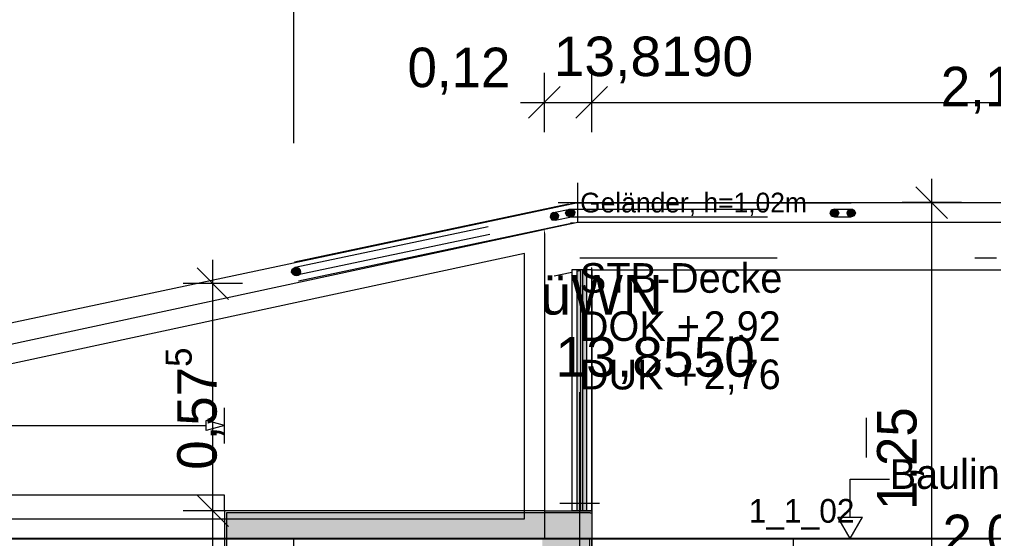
# Model space of a CAD drawing. Header units: metres. Extents: x -3 to 205, y -18 to 45.
# Drawn here: x 2.306 to 4.772, y 0 to 1.313 of the extents above; entities that cross this region are included whole.
import ezdxf

# ---------------------------------------------------------------- set-up
doc = ezdxf.new("R2010")
doc.units = ezdxf.units.M
doc.header["$MEASUREMENT"] = 0
doc.set_wipeout_variables(frame=1)
for name, pattern in [('Achse', [0.004, 0.002, -0.001, 0, -0.001]), ('Baufluchtlinie', [0.013, 0.008, -0.005]), ('Schnittlinie', [0.006, 0.003, -0.0015, 0, -0.0015]), ('Untersicht', [0.001, 0.0005, -0.0005]), ('Wipeout_Contour', [1, 0, -1])]:
    doc.linetypes.add(name, pattern=pattern)
for name, color, linetype in [('1._1.Stock PP STG1_3_000 Achsraster', 7, 'Continuous'), ('1._1.Stock PP STG1_3_110 Wand Aussen', 7, 'Continuous'), ('1._1.Stock PP STG1_3_140 Geländer transparent', 7, 'Continuous'), ('1._1.Stock PP STG1_3_165 Fassadengestaltung 1 Rankgerüst', 7, 'Continuous'), ('1._1.Stock PP STG1_3_165 Fassadengestaltung Bänder', 7, 'Continuous'), ('1._1.Stock PP STG1_3_210 Decke', 7, 'Continuous'), ('1._1.Stock PP STG1_3_220 Bodenaufbau - Außen_ Gefälle', 7, 'Continuous'), ('1._1.Stock PP STG1_3_221 Bodenaufbau - Abdichtung', 7, 'Continuous'), ('1._1.Stock PP STG1_3_715 Fassaden Pflanzen', 7, 'Continuous'), ('1._1.Stock PP STG1_3_844 Umriss 2D', 7, 'Continuous'), ('1._1.Stock PP STG1_3_851 Marker Schnitt', 7, 'Continuous'), ('1._1.Stock PP STG1_3_910 Allgemein Lageplan Höhen', 7, 'Continuous'), ('1._1.Stock PP STG1_3_945 Einreichplan Beschriftung', 7, 'Continuous'), ('1._1.Stock PP STG1_3_950 Polierplan Bemaßung', 7, 'Continuous'), ('1._1.Stock PP STG1_3_955-1 Polierplan Beschriftung - STB Decke', 7, 'Continuous'), ('1._1.Stock PP STG1_3_970 Brandschutz', 7, 'Continuous'), ('1._1.Stock PP STG1_3_Neubau_840 Baulinien', 7, 'Continuous'), ('1._1.Stock PP STG1_3_Neubau_844 Umriss 2D', 7, 'Continuous')]:
    doc.layers.add(name, color=color, linetype=linetype)
doc.styles.add('ERSTELLTER_STIL_1', font='arial.ttf')
doc.styles.add('ERSTELLTER_STIL_2', font='')
doc.styles.get('ERSTELLTER_STIL_2').set_extended_font_data('Eurostile')

msp = doc.modelspace()

# ---------------------------------------------------------------- hatches: boundary and pattern name
at = {"layer": '1._1.Stock PP STG1_3_110 Wand Aussen', "linetype": 'Continuous', "lineweight": 13, "true_color": 0xff6400}
for points in [[(2.83, 0.065), (2.83, 0), (3.6979, 0), (3.7509, 0.065)], [(3.75, 0), (3.75, 0.0639), (3.6979, 0)], [(3.7509, 0.065), (3.75, 0.0639), (3.75, 0), (3.755, 0), (3.755, 0.065)], [(3.6979, 0), (3.63, -0.0832), (3.63, -0.125), (3.75, -0.125), (3.75, 0)], [(3.63, -0.0832), (3.6979, 0), (3.63, 0)]]:
    msp.add_hatch(color=30, dxfattribs=at).paths.add_polyline_path(points)
at = {"layer": '1._1.Stock PP STG1_3_165 Fassadengestaltung 1 Rankgerüst', "linetype": 'Continuous', "lineweight": 13}
for points in [[(3.6917, 0.8224, 0.414214), (3.7029, 0.8138, 0.414214), (3.7115, 0.825, 0.414214), (3.7003, 0.8336, 0.414214)], [(4.3772, 0.8166), (4.3805, 0.8237), (4.3772, 0.8308), (4.3694, 0.8337), (4.3616, 0.8308), (4.3584, 0.8237), (4.3616, 0.8166), (4.3694, 0.8137)], [(4.4216, 0.8237, 0.414214), (4.4116, 0.8337, 0.414214), (4.4016, 0.8237, 0.414214), (4.4116, 0.8137, 0.414214)], [(2.9976, 0.6725, 0.414214), (3.0095, 0.6648, 0.414214), (3.0172, 0.6767, 0.414214), (3.0053, 0.6844, 0.414214)]]:
    msp.add_hatch(color=5, dxfattribs=at).paths.add_polyline_path(points)

# ---------------------------------------------------------------- linework, layer by layer
at = {"layer": '1._1.Stock PP STG1_3_000 Achsraster', "color": 5, "linetype": 'Achse', "lineweight": 0, "ltscale": 1000}
for p, q in [((3, 3), (3, -18)), ((-1.5, 0), (21, 0))]:
    msp.add_line(p, q, dxfattribs=at)
at = {"layer": '1._1.Stock PP STG1_3_110 Wand Aussen', "color": 7, "linetype": 'Continuous', "lineweight": 13, "ltscale": 1000}
for p, q in [((2.825, 0.11), (1.025, 0.11)), ((2.825, 0.07), (2.825, 0.11)), ((2.825, 0.07), (2.825, 0.065)), ((2.83, 0.07), (2.825, 0.07)), ((2.825, 0.07), (2.825, 0.065)), ((2.825, 0.065), (2.825, 0)), ((2.825, 0.065), (2.825, 0)), ((3.7509, 0.065), (2.83, 0.065)), ((2.83, 0.065), (2.83, -0.13)), ((3.7509, 0.065), (3.755, 0.065)), ((2.825, 0), (2.825, -0.125)), ((2.825, 0), (2.825, -0.125)), ((3.75, -0.125), (3.75, 0)), ((3.75, -0.125), (3.75, 0)), ((4.265, 0.0013), (4.265, -0.71))]:
    msp.add_line(p, q, dxfattribs=at)
at = {"layer": '1._1.Stock PP STG1_3_110 Wand Aussen', "color": 1, "linetype": 'Baufluchtlinie', "lineweight": 0, "ltscale": 1000}
for p, q in [((3.63, 0), (2.83, 0)), ((3.6979, 0), (3.63, 0)), ((3.6979, 0), (3.75, 0)), ((3.75, 0), (3.755, 0)), ((3.75, 0), (3.755, 0))]:
    msp.add_line(p, q, dxfattribs=at)
at = {"layer": '1._1.Stock PP STG1_3_110 Wand Aussen', "color": 7, "linetype": 'Continuous', "lineweight": 13, "ltscale": 1000, "flags": 128}
for points in [[(3.755, 0.07), (2.83, 0.07)], [(3.755, 0.07), (3.755, 0.065)], [(3.755, 0.065), (3.755, 0)], [(3.755, -0.4), (3.755, 0)]]:
    msp.add_lwpolyline(points, dxfattribs=at)
at = {"layer": '1._1.Stock PP STG1_3_165 Fassadengestaltung 1 Rankgerüst', "color": 7, "linetype": 'Continuous', "lineweight": 18, "ltscale": 1000}
for p, q in [((3.6513, 0.8203), (3.6496, 0.8127)), ((3.6583, 0.8248), (3.6513, 0.8203)), ((3.6583, 0.8248), (3.6666, 0.8235)), ((3.6666, 0.8235), (3.6712, 0.8173)), ((4.3616, 0.8308), (4.3584, 0.8237)), ((4.3584, 0.8237), (4.3616, 0.8166)), ((4.3694, 0.8337), (4.3616, 0.8308)), ((4.3616, 0.8166), (4.3694, 0.8137)), ((4.3694, 0.8337), (4.3772, 0.8308)), ((4.3772, 0.8166), (4.3694, 0.8137)), ((4.3772, 0.8308), (4.3805, 0.8237)), ((4.3805, 0.8237), (4.3772, 0.8166))]:
    msp.add_line(p, q, dxfattribs=at)
at = {"layer": '1._1.Stock PP STG1_3_165 Fassadengestaltung 1 Rankgerüst', "color": 7, "linetype": 'Continuous', "lineweight": 18, "ltscale": 1000, "flags": 128}
for points in [[(3.6583, 0.8248), (3.6995, 0.8335)], [(3.6995, 0.8335), (3.7078, 0.8322)], [(3.7107, 0.8184), (3.7037, 0.8139)], [(3.7078, 0.8322), (3.7124, 0.826)], [(3.7124, 0.826), (3.7107, 0.8184)], [(4.3694, 0.8337), (4.4116, 0.8337)], [(4.4116, 0.8337), (4.4194, 0.8308)], [(4.4194, 0.8166), (4.4116, 0.8137)], [(4.4194, 0.8308), (4.4226, 0.8237)], [(4.4226, 0.8237), (4.4194, 0.8166)], [(4.3694, 0.8137), (4.4116, 0.8137)]]:
    msp.add_lwpolyline(points, dxfattribs=at)
at = {"layer": '1._1.Stock PP STG1_3_165 Fassadengestaltung 1 Rankgerüst', "color": 8, "linetype": 'Untersicht', "lineweight": 13, "ltscale": 1000, "flags": 128}
for points in [[(3.6888, 0.8237), (3.692, 0.8308)], [(3.692, 0.8166), (3.6888, 0.8237)], [(3.692, 0.8308), (3.6998, 0.8337)], [(3.6998, 0.8137), (3.692, 0.8166)], [(3.6998, 0.8337), (3.7076, 0.8308)], [(3.6998, 0.8337), (4.3694, 0.8337)], [(3.7076, 0.8166), (3.6998, 0.8137)], [(3.7076, 0.8308), (3.7108, 0.8237)], [(3.7108, 0.8237), (3.7076, 0.8166)], [(3.6998, 0.8137), (4.3694, 0.8137)], [(2.9949, 0.6743), (2.9966, 0.6818)], [(2.9995, 0.668), (2.9949, 0.6743)], [(2.9966, 0.6818), (3.0036, 0.6863)], [(3.0077, 0.6668), (2.9995, 0.668)], [(3.0036, 0.6863), (3.0118, 0.6851)], [(3.0148, 0.6712), (3.0077, 0.6668)], [(3.0118, 0.6851), (3.0165, 0.6788)], [(3.0165, 0.6788), (3.0148, 0.6712)]]:
    msp.add_lwpolyline(points, dxfattribs=at)
at = {"layer": '1._1.Stock PP STG1_3_165 Fassadengestaltung 1 Rankgerüst', "color": 7, "linetype": 'Continuous', "lineweight": 18, "ltscale": 1000}
for centre in [(3.7016, 0.8237), (4.4116, 0.8237), (3.0074, 0.6746)]:
    msp.add_circle(centre, 0.01, dxfattribs=at)
at = {"layer": '1._1.Stock PP STG1_3_165 Fassadengestaltung Bänder', "color": 7, "linetype": 'Continuous', "lineweight": 18, "ltscale": 1000, "flags": 128}
for points in [[(0, 0.0617), (3.72, 0.85), (4.81, 0.85)], [(4.81, 0.8), (3.7201, 0.8), (3.635, 0.7817)], [(3.635, 0.7817), (3.635, 0)], [(3.585, 0.721), (0.4606, 0.05)], [(3.585, 0.05), (3.585, 0.721)], [(0.4606, 0.05), (3.585, 0.05)], [(3.635, 0), (0, 0)]]:
    msp.add_lwpolyline(points, dxfattribs=at)
at = {"layer": '1._1.Stock PP STG1_3_165 Fassadengestaltung Bänder', "color": 7, "linetype": 'Continuous', "lineweight": 13, "ltscale": 1000, "flags": 128}
msp.add_lwpolyline([(0, 0), (0, 0.0617), (3.72, 0.85), (5.89, 0.85), (13.09, 0.85), (15.21, 0.85), (18.985, 0.05), (18.985, 0), (18.935, 0), (18.935, 0.0074), (15.21, 0.8), (3.72, 0.8)], close=True, dxfattribs=at)
at = {"layer": '1._1.Stock PP STG1_3_210 Decke', "color": 7, "linetype": 'Continuous', "lineweight": 13, "ltscale": 1000, "true_color": 0xf4f4f4, "flags": 128}
msp.add_lwpolyline([(5.94, 0.71), (5.94, -0.45), (3.705, -0.45), (3.705, -0.13), (3.725, -0.13), (3.725, 0.71)], close=True, dxfattribs=at)
at = {"layer": '1._1.Stock PP STG1_3_220 Bodenaufbau - Außen_ Gefälle', "color": 7, "linetype": 'Continuous', "lineweight": 13, "ltscale": 1000, "true_color": 0xf4f4f4, "flags": 128}
msp.add_lwpolyline([(3.755, 0.68), (3.755, -0.4), (5.89, -0.4), (5.89, 0.68)], close=True, dxfattribs=at)
at = {"layer": '1._1.Stock PP STG1_3_715 Fassaden Pflanzen', "color": 7, "linetype": 'Continuous', "lineweight": 13, "ltscale": 1000}
for p, q in [((3.002, 0.7), (3.6966, 0.8472)), ((4.4116, 0.8487), (3.7016, 0.8487)), ((3.707, 0.7983), (3.0124, 0.6511)), ((3.7016, 0.7987), (4.4116, 0.7987))]:
    msp.add_line(p, q, dxfattribs=at)
at = {"layer": '1._1.Stock PP STG1_3_910 Allgemein Lageplan Höhen', "color": 7, "linetype": 'Continuous', "lineweight": 13, "ltscale": 1000}
msp.add_line((3.67, 0.85), (3.77, 0.85), dxfattribs=at)
at = {"layer": '1._1.Stock PP STG1_3_950 Polierplan Bemaßung', "color": 6, "linetype": 'Continuous', "lineweight": 13, "ltscale": 1000, "true_color": 0xfb02fe}
for p, q in [((3.635, 1.0284), (3.635, 1.1784)), ((3.755, 1.0284), (3.755, 1.1784)), ((3.675, 1.1434), (3.595, 1.0634)), ((3.795, 1.1434), (3.715, 1.0634)), ((3.575, 1.1034), (3.635, 1.1034)), ((3.635, 1.1034), (3.755, 1.1034)), ((3.755, 1.1034), (5.89, 1.1034)), ((4.6161, 0.85), (4.6161, 0.91)), ((4.6911, 0.85), (4.5411, 0.85)), ((2.7954, 0.6449), (2.7954, 0.7049)), ((2.8354, 0.6049), (2.7554, 0.6849)), ((2.8704, 0.6449), (2.7204, 0.6449)), ((2.7954, 0.07), (2.7954, 0.6449)), ((2.7554, 0.11), (2.8354, 0.03)), ((2.8704, 0.07), (2.7204, 0.07)), ((2.7954, -0.31), (2.7954, 0.07))]:
    msp.add_line(p, q, dxfattribs=at)
at = {"layer": '1._1.Stock PP STG1_3_970 Brandschutz', "color": 16, "linetype": 'Continuous', "lineweight": 13, "ltscale": 1000, "true_color": 0x7e0000}
for p, q in [((2.825, 0.2404), (2.825, 0.331)), ((2.7783, 0.2732), (2.7783, 0.2982)), ((2.825, 0.2857), (2.7783, 0.2982)), ((0.0467, 0.2857), (2.7783, 0.2857)), ((2.825, 0.2857), (2.7783, 0.2732))]:
    msp.add_line(p, q, dxfattribs=at)
at = {"layer": '1._1.Stock PP STG1_3_Neubau_840 Baulinien', "color": 1, "linetype": 'Continuous', "lineweight": 25, "ltscale": 1000, "true_color": 0xfb0106, "flags": 128}
msp.add_lwpolyline([(-3.0225, 0.0171), (0, 0), (18.985, 0), (23.9775, -0.0042)], dxfattribs=at)
at = {"layer": '1._1.Stock PP STG1_3_Neubau_844 Umriss 2D', "color": 1, "linetype": 'Continuous', "lineweight": 13, "ltscale": 1000, "true_color": 0xfb0106}
for p, q in [((4.4095, 0.0541), (4.4095, 0.15)), ((4.4095, 0.15), (4.5095, 0.15)), ((4.3782, 0.0541), (4.4407, 0.0541)), ((4.4095, 0), (4.3782, 0.0541)), ((4.4095, 0), (4.4407, 0.0541))]:
    msp.add_line(p, q, dxfattribs=at)

# ---------------------------------------------------------------- texts
at = {"layer": '1._1.Stock PP STG1_3_110 Wand Aussen', "color": 7, "linetype": 'Continuous', "lineweight": 13, "insert": (4.4204, 0.0226), "char_height": 0.06, "attachment_point": 9, "style": 'ERSTELLTER_STIL_2'}
msp.add_mtext('\\A1;{\\pqr;\\pt0;\\fEurostile|b0|i0|c0|p0;\\W1.000000;1_1_02}', dxfattribs=at)
at = {"layer": '1._1.Stock PP STG1_3_844 Umriss 2D', "color": 1, "linetype": 'Continuous', "lineweight": 13, "true_color": 0xfb0106, "insert": (4.5095, 0.1625), "char_height": 0.075, "attachment_point": 4, "style": 'ERSTELLTER_STIL_2'}
msp.add_mtext('\\A1;{\\pql;\\fEurostile|b0|i0|c0|p0;\\W1.000000;Baulinie}', dxfattribs=at)
at = {"layer": '1._1.Stock PP STG1_3_910 Allgemein Lageplan Höhen', "color": 7, "linetype": 'Continuous', "lineweight": 13, "insert": (3.62, 1.27), "char_height": 0.1, "attachment_point": 1, "style": 'ERSTELLTER_STIL_1'}
msp.add_mtext('\\A1;{\\pql;\\fArial|b0|i0|c0|p0;\\W1.000000; 13,8190}', dxfattribs=at)
at = {"layer": '1._1.Stock PP STG1_3_945 Einreichplan Beschriftung', "color": 7, "linetype": 'Continuous', "lineweight": 13, "insert": (3.7257, 0.8157), "char_height": 0.05, "attachment_point": 7, "style": 'ERSTELLTER_STIL_2'}
msp.add_mtext('\\A1;{\\pql;\\fEurostile|b0|i0|c0|p0;\\W1.000000;Geländer, h=1,02m}', dxfattribs=at)
at = {"layer": '1._1.Stock PP STG1_3_950 Polierplan Bemaßung', "color": 6, "linetype": 'Continuous', "lineweight": 13, "true_color": 0xfb02fe, "insert": (3.2886, 1.1234), "char_height": 0.1, "width": 0.306373, "attachment_point": 7, "style": 'ERSTELLTER_STIL_2'}
msp.add_mtext('\\A1;{\\pql;\\fEurostile|b0|i0|c0|p0;\\W1.000000;0,12}', dxfattribs=at)
at = {"layer": '1._1.Stock PP STG1_3_950 Polierplan Bemaßung', "color": 6, "linetype": 'Continuous', "lineweight": 13, "true_color": 0xfb02fe, "insert": (4.639, 1.0644), "char_height": 0.1, "attachment_point": 7, "style": 'ERSTELLTER_STIL_2'}
msp.add_mtext('\\A1;{\\pql;\\fEurostile|b0|i0|c0|p0;\\W1.000000;2,13\\fEurostile|b0|i0|c0|p0;\\W1.000000;\\A1{\\H.66x;\\S5^  ;}}', dxfattribs=at)
at = {"layer": '1._1.Stock PP STG1_3_950 Polierplan Bemaßung', "color": 6, "linetype": 'Continuous', "lineweight": 13, "true_color": 0xfb02fe, "insert": (2.8344, 0.1739), "char_height": 0.1, "attachment_point": 7, "rotation": 90, "style": 'ERSTELLTER_STIL_2'}
msp.add_mtext('\\A1;{\\pql;\\fEurostile|b0|i0|c0|p0;\\W1.000000;0,57\\fEurostile|b0|i0|c0|p0;\\W1.000000;\\A1{\\H.66x;\\S5^  ;}}', dxfattribs=at)
at = {"layer": '1._1.Stock PP STG1_3_950 Polierplan Bemaßung', "color": 6, "linetype": 'Continuous', "lineweight": 13, "true_color": 0xfb02fe, "insert": (4.5961, 0.0718), "char_height": 0.1, "width": 0.306373, "attachment_point": 7, "rotation": 90, "style": 'ERSTELLTER_STIL_2'}
msp.add_mtext('\\A1;{\\pql;\\fEurostile|b0|i0|c0|p0;\\W1.000000;1,25}', dxfattribs=at)
at = {"layer": '1._1.Stock PP STG1_3_950 Polierplan Bemaßung', "color": 171, "linetype": 'Continuous', "lineweight": 13, "true_color": 0x6c6cff, "insert": (4.6435, -0.0583), "char_height": 0.1, "attachment_point": 7, "style": 'ERSTELLTER_STIL_2'}
msp.add_mtext('\\A1;{\\pql;\\fEurostile|b0|i0|c0|p0;\\W1.000000;2,000\\fEurostile|b0|i0|c0|p0;\\W1.000000;%}', dxfattribs=at)
at = {"layer": '1._1.Stock PP STG1_3_955-1 Polierplan Beschriftung - STB Decke', "color": 76, "linetype": 'Continuous', "lineweight": 13, "true_color": 0x3f7f02, "char_height": 0.075, "attachment_point": 1, "style": 'ERSTELLTER_STIL_2'}
for s, insert in [('\\A1;{\\pql;\\pt0,24;\\fEurostile|b0|i0|c0|p0;\\W1.000000;2,92\\fEurostile|b0|i0|c0|p0;\\W1.000000;\\A1{\\H.66x;\\S^  ;}\\fEurostile|b0|i0|c0|p0;\\W1.000000;\\fEurostile|b0|i0|c0|p0;\\W1.000000;\\A1{\\H.66x;\\S^  ;}\\fEurostile|b0|i0|c0|p0;\\W1.000000;\\fEurostile|b0|i0|c0|p0;\\W1.000000;\\fEurostile|b0|i0|c0|p0;\\W1.000000;\\fEurostile|b0|i0|c0|p0;\\W1.000000;\\fEurostile|b0|i0|c0|p0;\\W1.000000;\\fEurostile|b0|i0|c0|p0;\\W1.000000;\\fEurostile|b0|i0|c0|p0;\\W1.000000;\\A1{\\H.66x;\\S^  ;}\\fEurostile|b0|i0|c0|p0;\\W1.000000;\\fEurostile|b0|i0|c0|p0;\\W1.000000;\\A1{\\H.66x;\\S^  ;}\\fEurostile|b0|i0|c0|p0;\\W1.000000;\\fEurostile|b0|i0|c0|p0;\\W1.000000;\\fEurostile|b0|i0|c0|p0;\\W1.000000;\\fEurostile|b0|i0|c0|p0;\\W1.000000;\\fEurostile|b0|i0|c0|p0;\\W1.000000;\\fEurostile|b0|i0|c0|p0;\\W1.000000;\\fEurostile|b0|i0|c0|p0;\\W1.000000;\\A1{\\H.66x;\\S^  ;}\\fEurostile|b0|i0|c0|p0;\\W1.000000;\\fEurostile|b0|i0|c0|p0;\\W1.000000;\\A1{\\H.66x;\\S^  ;}\\fEurostile|b0|i0|c0|p0;\\W1.000000;\\fEurostile|b0|i0|c0|p0;\\W1.000000;\\fEurostile|b0|i0|c0|p0;\\W1.000000;\\fEurostile|b0|i0|c0|p0;\\W1.000000;\\fEurostile|b0|i0|c0|p0;\\W1.000000;\\fEurostile|b0|i0|c0|p0;\\W1.000000;\\fEurostile|b0|i0|c0|p0;\\W1.000000;\\A1{\\H.66x;\\S^  ;}\\fEurostile|b0|i0|c0|p0;\\W1.000000;\\fEurostile|b0|i0|c0|p0;\\W1.000000;\\fEurostile|b0|i0|c0|p0;\\W1.000000;\\fEurostile|b0|i0|c0|p0;\\W1.000000;\\fEurostile|b0|i0|c0|p0;\\W1.000000;\\fEurostile|b0|i0|c0|p0;\\W1.000000;\\fEurostile|b0|i0|c0|p0;\\W1.000000;\\fEurostile|b0|i0|c0|p0;\\W1.000000;\\fEurostile|b0|i0|c0|p0;\\W1.000000;\\fEurostile|b0|i0|c0|p0;\\W1.000000;\\fEurostile|b0|i0|c0|p0;\\W1.000000;\\fEurostile|b0|i0|c0|p0;\\W1.000000;\\fEurostile|b0|i0|c0|p0;\\W1.000000;\\fEurostile|b0|i0|c0|p0;\\W1.000000;\\fEurostile|b0|i0|c0|p0;\\W1.000000;\\fEurostile|b0|i0|c0|p0;\\W1.000000;\\fEurostile|b0|i0|c0|p0;\\W1.000000;\\fEurostile|b0|i0|c0|p0;\\W1.000000;\\fEurostile|b0|i0|c0|p0;\\W1.000000;}', (4.0384, 0.5748)), ('\\A1;{\\pql;\\pt0,24;\\fEurostile|b0|i0|c0|p0;\\W1.000000;2,76\\fEurostile|b0|i0|c0|p0;\\W1.000000;\\A1{\\H.66x;\\S^  ;}\\fEurostile|b0|i0|c0|p0;\\W1.000000;\\fEurostile|b0|i0|c0|p0;\\W1.000000;\\A1{\\H.66x;\\S^  ;}\\fEurostile|b0|i0|c0|p0;\\W1.000000;\\fEurostile|b0|i0|c0|p0;\\W1.000000;\\fEurostile|b0|i0|c0|p0;\\W1.000000;\\fEurostile|b0|i0|c0|p0;\\W1.000000;\\fEurostile|b0|i0|c0|p0;\\W1.000000;\\fEurostile|b0|i0|c0|p0;\\W1.000000;\\fEurostile|b0|i0|c0|p0;\\W1.000000;\\A1{\\H.66x;\\S^  ;}\\fEurostile|b0|i0|c0|p0;\\W1.000000;\\fEurostile|b0|i0|c0|p0;\\W1.000000;\\A1{\\H.66x;\\S^  ;}\\fEurostile|b0|i0|c0|p0;\\W1.000000;\\fEurostile|b0|i0|c0|p0;\\W1.000000;\\fEurostile|b0|i0|c0|p0;\\W1.000000;\\fEurostile|b0|i0|c0|p0;\\W1.000000;\\fEurostile|b0|i0|c0|p0;\\W1.000000;\\fEurostile|b0|i0|c0|p0;\\W1.000000;\\fEurostile|b0|i0|c0|p0;\\W1.000000;\\A1{\\H.66x;\\S^  ;}\\fEurostile|b0|i0|c0|p0;\\W1.000000;\\fEurostile|b0|i0|c0|p0;\\W1.000000;\\A1{\\H.66x;\\S^  ;}\\fEurostile|b0|i0|c0|p0;\\W1.000000;\\fEurostile|b0|i0|c0|p0;\\W1.000000;\\fEurostile|b0|i0|c0|p0;\\W1.000000;\\fEurostile|b0|i0|c0|p0;\\W1.000000;\\fEurostile|b0|i0|c0|p0;\\W1.000000;\\fEurostile|b0|i0|c0|p0;\\W1.000000;\\fEurostile|b0|i0|c0|p0;\\W1.000000;\\A1{\\H.66x;\\S^  ;}\\fEurostile|b0|i0|c0|p0;\\W1.000000;\\fEurostile|b0|i0|c0|p0;\\W1.000000;\\fEurostile|b0|i0|c0|p0;\\W1.000000;\\fEurostile|b0|i0|c0|p0;\\W1.000000;\\fEurostile|b0|i0|c0|p0;\\W1.000000;\\fEurostile|b0|i0|c0|p0;\\W1.000000;\\fEurostile|b0|i0|c0|p0;\\W1.000000;\\fEurostile|b0|i0|c0|p0;\\W1.000000;\\fEurostile|b0|i0|c0|p0;\\W1.000000;\\fEurostile|b0|i0|c0|p0;\\W1.000000;\\fEurostile|b0|i0|c0|p0;\\W1.000000;\\fEurostile|b0|i0|c0|p0;\\W1.000000;\\fEurostile|b0|i0|c0|p0;\\W1.000000;\\fEurostile|b0|i0|c0|p0;\\W1.000000;\\fEurostile|b0|i0|c0|p0;\\W1.000000;\\fEurostile|b0|i0|c0|p0;\\W1.000000;\\fEurostile|b0|i0|c0|p0;\\W1.000000;\\fEurostile|b0|i0|c0|p0;\\W1.000000;\\fEurostile|b0|i0|c0|p0;\\W1.000000;}', (4.0384, 0.4529))]:
    msp.add_mtext(s, dxfattribs=dict(at, insert=insert))

# ---------------------------------------------------------------- next in the draw order: wipeouts: each hides what was drawn before it
at = {"color": 254, "linetype": 'Wipeout_Contour', "lineweight": 0, "ltscale": 19.422731}
msp.add_wipeout([(5.85, 0.8), (3.72, 0.8), (3.7328, 0.68), (5.85, 0.68)], dxfattribs=at).dxf.layer = '1._1.Stock PP STG1_3_140 Geländer transparent'

# ---------------------------------------------------------------- next in the draw order: linework, layer by layer
at = {"layer": '1._1.Stock PP STG1_3_140 Geländer transparent', "color": 7, "linetype": 'Continuous', "lineweight": 18, "ltscale": 1000, "flags": 128}
for points in [[(5.85, 0.8), (3.72, 0.8)], [(3.7328, 0.68), (5.85, 0.68)]]:
    msp.add_lwpolyline(points, dxfattribs=at)
at = {"layer": '1._1.Stock PP STG1_3_851 Marker Schnitt', "color": 7, "linetype": 'Schnittlinie', "lineweight": 13, "ltscale": 1000}
msp.add_line((4.45, 4.805), (4.45, -18), dxfattribs=at)
at = {"layer": '1._1.Stock PP STG1_3_950 Polierplan Bemaßung', "color": 6, "linetype": 'Continuous', "lineweight": 13, "ltscale": 1000, "true_color": 0xfb02fe}
for p, q in [((4.6561, 0.81), (4.5761, 0.89)), ((4.6161, -0.4), (4.6161, 0.85))]:
    msp.add_line(p, q, dxfattribs=at)

# ---------------------------------------------------------------- next in the draw order: wipeouts: each hides what was drawn before it
at = {"color": 254, "linetype": 'Wipeout_Contour', "lineweight": 0, "ltscale": 11.057937}
msp.add_wipeout([(3.635, 0.7817), (3.7301, 0.7049), (3.72, 0.8)], dxfattribs=at).dxf.layer = '1._1.Stock PP STG1_3_140 Geländer transparent'

# ---------------------------------------------------------------- next in the draw order: linework, layer by layer
at = {"layer": '1._1.Stock PP STG1_3_140 Geländer transparent', "color": 7, "linetype": 'Continuous', "lineweight": 18, "ltscale": 1000, "flags": 128}
msp.add_lwpolyline([(3.72, 0.8), (3.635, 0.7817)], dxfattribs=at)

# ---------------------------------------------------------------- next in the draw order: wipeouts: each hides what was drawn before it
at = {"color": 254, "linetype": 'Wipeout_Contour', "lineweight": 0, "ltscale": 11.799868}
msp.add_wipeout([(3.7301, 0.7049), (3.7328, 0.68), (3.755, 0.6848)], dxfattribs=at).dxf.layer = '1._1.Stock PP STG1_3_140 Geländer transparent'

# ---------------------------------------------------------------- next in the draw order: linework, layer by layer
at = {"layer": '1._1.Stock PP STG1_3_140 Geländer transparent', "color": 7, "linetype": 'Continuous', "lineweight": 18, "ltscale": 1000, "flags": 128}
msp.add_lwpolyline([(3.755, 0.6848), (3.7328, 0.68)], dxfattribs=at)

# ---------------------------------------------------------------- next in the draw order: wipeouts: each hides what was drawn before it
at = {"color": 254, "linetype": 'Wipeout_Contour', "lineweight": 0, "ltscale": 15.009586}
msp.add_wipeout([(3.635, 0.7817), (3.635, 0.07), (3.755, 0.07), (3.755, 0.6848)], dxfattribs=at).dxf.layer = '1._1.Stock PP STG1_3_140 Geländer transparent'

# ---------------------------------------------------------------- next in the draw order: linework, layer by layer
at = {"layer": '1._1.Stock PP STG1_3_140 Geländer transparent', "color": 7, "linetype": 'Continuous', "lineweight": 18, "ltscale": 1000, "flags": 128}
for points in [[(3.635, 0.7817), (3.635, 0.07)], [(3.755, 0.07), (3.755, 0.6848)], [(3.635, 0.07), (3.755, 0.07)]]:
    msp.add_lwpolyline(points, dxfattribs=at)

# ---------------------------------------------------------------- next in the draw order: wipeouts: each hides what was drawn before it
at = {"color": 254, "linetype": 'Wipeout_Contour', "lineweight": 0, "ltscale": 15.138437}
msp.add_wipeout([(3.72, 0.8), (3.635, 0.7817), (3.6602, 0.6644), (3.7452, 0.6827)], dxfattribs=at).dxf.layer = '1._1.Stock PP STG1_3_140 Geländer transparent'

# ---------------------------------------------------------------- next in the draw order: hatches: boundary and pattern name
at = {"layer": '1._1.Stock PP STG1_3_165 Fassadengestaltung 1 Rankgerüst', "linetype": 'Continuous', "lineweight": 13}
msp.add_hatch(color=5, dxfattribs=at).paths.add_polyline_path([(3.6496, 0.8127), (3.6542, 0.8064), (3.6624, 0.8052), (3.6695, 0.8097), (3.6712, 0.8173), (3.6666, 0.8235), (3.6583, 0.8248), (3.6513, 0.8203)])

# ---------------------------------------------------------------- next in the draw order: linework, layer by layer
at = {"layer": '1._1.Stock PP STG1_3_140 Geländer transparent', "color": 7, "linetype": 'Continuous', "lineweight": 18, "ltscale": 1000, "flags": 128}
for points in [[(3.72, 0.8), (3.635, 0.7817)], [(3.6602, 0.6644), (3.7452, 0.6827)]]:
    msp.add_lwpolyline(points, dxfattribs=at)
at = {"layer": '1._1.Stock PP STG1_3_165 Fassadengestaltung 1 Rankgerüst', "color": 7, "linetype": 'Continuous', "lineweight": 18, "ltscale": 1000}
for p, q in [((3.6712, 0.8173), (3.6695, 0.8097)), ((3.6496, 0.8127), (3.6542, 0.8064)), ((3.6542, 0.8064), (3.6624, 0.8052)), ((3.6695, 0.8097), (3.6624, 0.8052))]:
    msp.add_line(p, q, dxfattribs=at)
at = {"layer": '1._1.Stock PP STG1_3_165 Fassadengestaltung 1 Rankgerüst', "color": 8, "linetype": 'Untersicht', "lineweight": 13, "ltscale": 1000, "flags": 128}
for points in [[(3.0036, 0.6863), (3.6583, 0.8248)], [(3.0077, 0.6668), (3.6624, 0.8052)]]:
    msp.add_lwpolyline(points, dxfattribs=at)
at = {"layer": '1._1.Stock PP STG1_3_165 Fassadengestaltung 1 Rankgerüst', "color": 7, "linetype": 'Continuous', "lineweight": 18, "ltscale": 1000, "flags": 128}
msp.add_lwpolyline([(3.6624, 0.8052), (3.7037, 0.8139)], dxfattribs=at)
at = {"layer": '1._1.Stock PP STG1_3_221 Bodenaufbau - Abdichtung', "color": 171, "linetype": 'Untersicht', "lineweight": 13, "ltscale": 1000, "true_color": 0x6c6cff, "flags": 128}
msp.add_lwpolyline([(3.725, 0.71), (4.78, 0.71)], dxfattribs=at)
at = {"layer": '1._1.Stock PP STG1_3_910 Allgemein Lageplan Höhen', "color": 7, "linetype": 'Continuous', "lineweight": 13, "ltscale": 1000}
msp.add_line((3.72, 0.8), (3.72, 0.9), dxfattribs=at)

# ---------------------------------------------------------------- next in the draw order: wipeouts: each hides what was drawn before it
at = {"color": 254, "linetype": 'Wipeout_Contour', "lineweight": 0, "ltscale": 15.237324}
msp.add_wipeout([(3.755, 0.07), (3.755, 0.68), (3.7425, 0.68), (3.7425, 0.07)], dxfattribs=at).dxf.layer = '1._1.Stock PP STG1_3_140 Geländer transparent'

# ---------------------------------------------------------------- next in the draw order: hatches: boundary and pattern name
at = {"layer": '1._1.Stock PP STG1_3_140 Geländer transparent', "linetype": 'Continuous', "lineweight": 13}
msp.add_hatch(color=4, dxfattribs=at).paths.add_polyline_path([(3.7425, 0.07), (3.7425, 0.68), (3.7325, 0.68), (3.7325, 0.07)])

# ---------------------------------------------------------------- next in the draw order: linework, layer by layer
at = {"layer": '1._1.Stock PP STG1_3_140 Geländer transparent', "color": 7, "linetype": 'Continuous', "lineweight": 18, "ltscale": 1000, "flags": 128}
msp.add_lwpolyline([(3.755, 0.07), (3.755, 0.68)], dxfattribs=at)

# ---------------------------------------------------------------- next in the draw order: wipeouts: each hides what was drawn before it
at = {"color": 254, "linetype": 'Wipeout_Contour', "lineweight": 0, "ltscale": 15.163631}
msp.add_wipeout([(3.7325, 0.07), (3.7325, 0.68), (3.7275, 0.68), (3.7275, 0.07)], dxfattribs=at).dxf.layer = '1._1.Stock PP STG1_3_140 Geländer transparent'

# ---------------------------------------------------------------- next in the draw order: linework, layer by layer
at = {"layer": '1._1.Stock PP STG1_3_140 Geländer transparent', "color": 12, "linetype": 'Continuous', "lineweight": 13, "ltscale": 1000, "true_color": 0xc40000}
for p, q in [((3.7325, 0.07), (3.7325, 0.68)), ((3.7425, 0.07), (3.7425, 0.68))]:
    msp.add_line(p, q, dxfattribs=at)
at = {"layer": '1._1.Stock PP STG1_3_140 Geländer transparent', "color": 7, "linetype": 'Continuous', "lineweight": 13, "ltscale": 1000, "flags": 128}
for points in [[(3.7425, 0.68), (3.7325, 0.68)], [(3.7425, 0.07), (3.7325, 0.07)]]:
    msp.add_lwpolyline(points, dxfattribs=at)
at = {"layer": '1._1.Stock PP STG1_3_140 Geländer transparent', "color": 7, "linetype": 'Continuous', "lineweight": 18, "ltscale": 1000, "flags": 128}
for points in [[(3.755, 0.68), (3.7425, 0.68)], [(3.755, 0.07), (3.7425, 0.07)]]:
    msp.add_lwpolyline(points, dxfattribs=at)

# ---------------------------------------------------------------- next in the draw order: texts
at = {"layer": '1._1.Stock PP STG1_3_955-1 Polierplan Beschriftung - STB Decke', "color": 76, "linetype": 'Continuous', "lineweight": 13, "true_color": 0x3f7f02, "char_height": 0.075, "attachment_point": 1, "style": 'ERSTELLTER_STIL_2'}
for s, insert in [('\\A1;{\\pql;\\pt0,24;\\fEurostile|b0|i0|c0|p0;\\W1.000000;DOK +}', (3.725, 0.5748)), ('\\A1;{\\pql;\\pt0,24;\\fEurostile|b0|i0|c0|p0;\\W1.000000;DUK +}', (3.725, 0.4522))]:
    msp.add_mtext(s, dxfattribs=dict(at, insert=insert))

# ---------------------------------------------------------------- next in the draw order: wipeouts: each hides what was drawn before it
at = {"color": 254, "linetype": 'Wipeout_Contour', "lineweight": 0, "ltscale": 15.089631}
msp.add_wipeout([(3.705, 0.68), (3.705, 0.07), (3.7175, 0.07), (3.7175, 0.68)], dxfattribs=at).dxf.layer = '1._1.Stock PP STG1_3_140 Geländer transparent'

# ---------------------------------------------------------------- next in the draw order: hatches: boundary and pattern name
at = {"layer": '1._1.Stock PP STG1_3_140 Geländer transparent', "linetype": 'Continuous', "lineweight": 13}
msp.add_hatch(color=4, dxfattribs=at).paths.add_polyline_path([(3.7275, 0.07), (3.7275, 0.68), (3.7175, 0.68), (3.7175, 0.07)])

# ---------------------------------------------------------------- next in the draw order: linework, layer by layer
at = {"layer": '1._1.Stock PP STG1_3_140 Geländer transparent', "color": 12, "linetype": 'Continuous', "lineweight": 13, "ltscale": 1000, "true_color": 0xc40000}
for p, q in [((3.7175, 0.68), (3.7175, 0.07)), ((3.7275, 0.07), (3.7275, 0.68))]:
    msp.add_line(p, q, dxfattribs=at)
at = {"layer": '1._1.Stock PP STG1_3_140 Geländer transparent', "color": 7, "linetype": 'Continuous', "lineweight": 18, "ltscale": 1000, "flags": 128}
for points in [[(3.705, 0.68), (3.705, 0.07)], [(3.7175, 0.68), (3.705, 0.68)], [(3.7325, 0.68), (3.7275, 0.68)], [(3.7175, 0.07), (3.705, 0.07)], [(3.7325, 0.07), (3.7275, 0.07)]]:
    msp.add_lwpolyline(points, dxfattribs=at)
at = {"layer": '1._1.Stock PP STG1_3_140 Geländer transparent', "color": 7, "linetype": 'Continuous', "lineweight": 13, "ltscale": 1000, "flags": 128}
for points in [[(3.7275, 0.68), (3.7175, 0.68)], [(3.7275, 0.07), (3.7175, 0.07)]]:
    msp.add_lwpolyline(points, dxfattribs=at)
at = {"layer": '1._1.Stock PP STG1_3_221 Bodenaufbau - Abdichtung', "color": 171, "linetype": 'Untersicht', "lineweight": 13, "ltscale": 1000, "true_color": 0x6c6cff, "flags": 128}
msp.add_lwpolyline([(3.725, -0.13), (3.725, 0.71)], dxfattribs=at)
at = {"layer": '1._1.Stock PP STG1_3_910 Allgemein Lageplan Höhen', "color": 7, "linetype": 'Continuous', "lineweight": 13, "ltscale": 1000}
for p, q in [((3.7245, 0.0395), (3.7245, 0.1395)), ((3.6745, 0.0895), (3.7745, 0.0895))]:
    msp.add_line(p, q, dxfattribs=at)

# ---------------------------------------------------------------- next in the draw order: texts
at = {"layer": '1._1.Stock PP STG1_3_910 Allgemein Lageplan Höhen', "color": 7, "linetype": 'Continuous', "lineweight": 13, "char_height": 0.1, "attachment_point": 1, "style": 'ERSTELLTER_STIL_1'}
for s, insert in [('\\A1;{\\pql;\\fArial|b0|i0|c0|p0;\\W1.000000;üWN}', (3.6245, 0.6667)), ('\\A1;{\\pql;\\fArial|b0|i0|c0|p0;\\W1.000000; 13,8550}', (3.6245, 0.5095))]:
    msp.add_mtext(s, dxfattribs=dict(at, insert=insert))
at = {"layer": '1._1.Stock PP STG1_3_955-1 Polierplan Beschriftung - STB Decke', "color": 76, "linetype": 'Continuous', "lineweight": 13, "true_color": 0x3f7f02, "insert": (3.725, 0.6967), "char_height": 0.075, "attachment_point": 1, "style": 'ERSTELLTER_STIL_2'}
msp.add_mtext('\\A1;{\\pql;\\fEurostile|b0|i0|c0|p0;\\W1.000000;STB-Decke}', dxfattribs=at)

doc.saveas('drawing.dxf')
